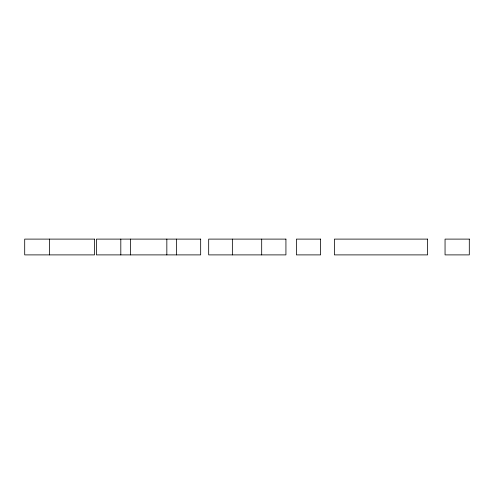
<?xml version="1.0" encoding="UTF-8"?>
<svg xmlns="http://www.w3.org/2000/svg" width="494" height="494" viewBox="0 0 494 494"><rect width="100%" height="100%" fill="white"/><g stroke="black" fill="none" stroke-linecap="round" stroke-linejoin="round"><path stroke-width="0.74" d="M261.69 239.108L261.69 254.892M232.359 239.108L232.359 254.892M176.42 239.108L176.42 254.892M166.836 239.108L166.836 254.892M130.391 239.108L130.391 254.892M120.808 239.108L120.808 254.892M49.375 239.108L49.375 254.892M94.533 239.108L24.7 239.108L24.7 254.892L94.533 254.892L94.533 239.108M200.669 239.108L96.416 239.108L96.416 254.892L200.669 254.892L200.669 239.108M285.927 239.108L208.678 239.108L208.678 254.892L285.927 254.892L285.927 239.108M320.625 239.108L296.381 239.108L296.381 254.892L320.625 254.892L320.625 239.108M427.613 239.108L334.382 239.108L334.382 254.892L427.613 254.892L427.613 239.108M469.3 239.108L445.051 239.108L445.051 254.892L469.3 254.892L469.3 239.108"/></g></svg>
